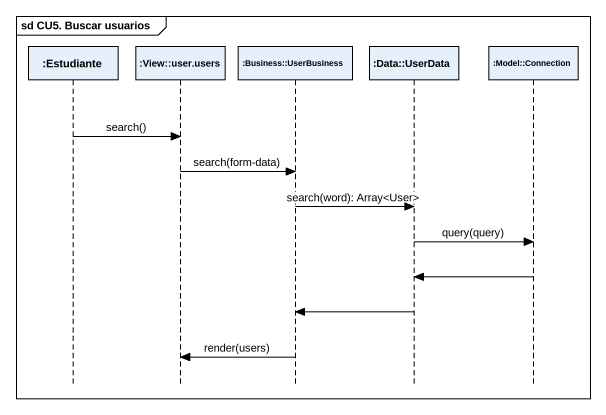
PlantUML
@startuml
mainframe sd CU5. Buscar usuarios
hide footbox
participant ":Estudiante" as Estudiante
participant ":View::user.users" as View_user_users
participant ":Business::UserBusiness" as Business_UserBusiness
participant ":Data::UserData" as Data_UserData
participant ":Model::Connection" as Model_Connection

Estudiante -> View_user_users : search()
View_user_users -> Business_UserBusiness : search(form-data)
Business_UserBusiness -> Data_UserData : search(word): Array<User>
Data_UserData -> Model_Connection : query(query)
Model_Connection -> Data_UserData
Data_UserData -> Business_UserBusiness
Business_UserBusiness -> View_user_users : render(users)
@enduml
